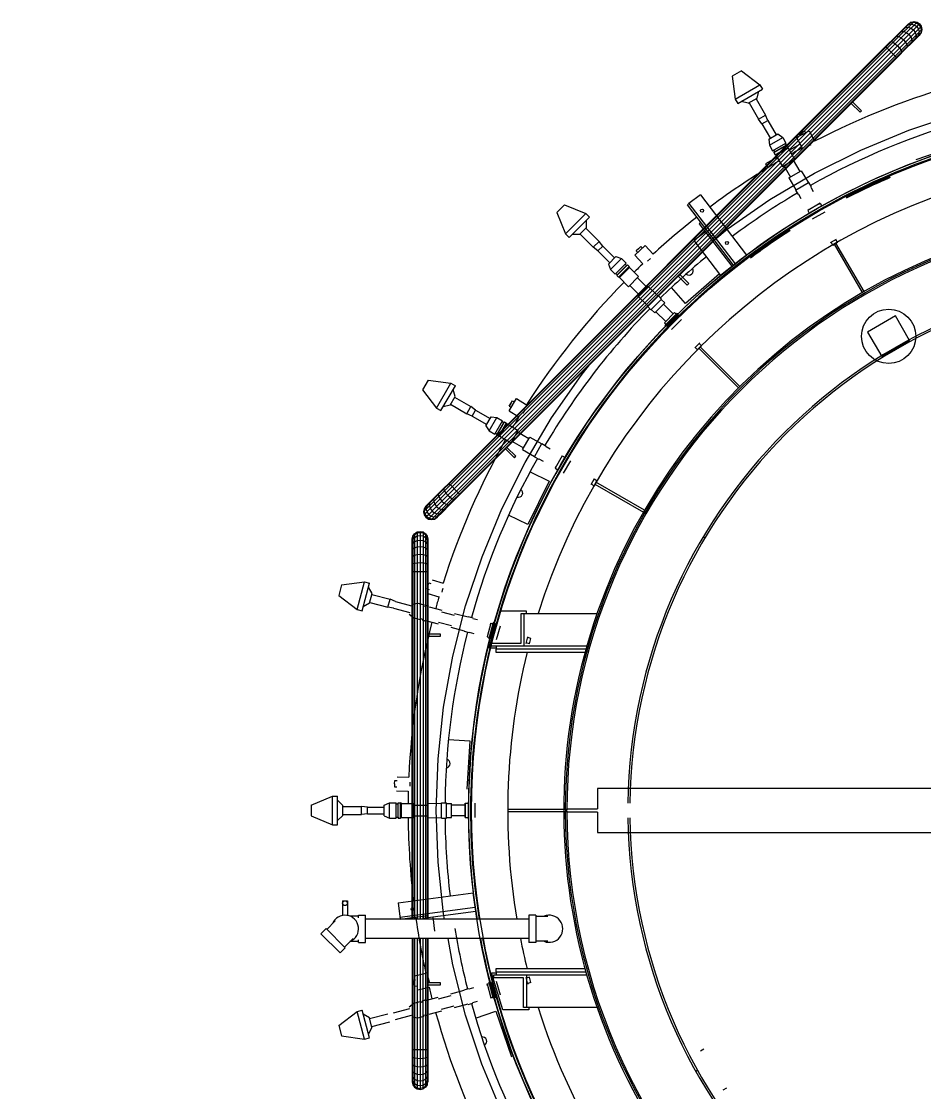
# Model space of a CAD drawing. Header units: metres. Extents: x 0 to 63075, y 0 to 44550.
# Drawn here: x 52209.5 to 52629.6, y 41515.8 to 42014.2 of the extents above; entities that cross this region are included whole.
import ezdxf

# ---------------------------------------------------------------- set-up
doc = ezdxf.new("R2010")
doc.units = ezdxf.units.M
doc.header["$LTSCALE"] = 75
for name, color, linetype in [('GSB', 7, 'Continuous'), ('ML6', 1, 'Continuous'), ('SDM', 7, 'Continuous'), ('SL1', 8, 'Continuous')]:
    doc.layers.add(name, color=color, linetype=linetype)
doc.styles.add('ROMANS', font='ROMANS.SHX')
doc.dimstyles.new('75___1-75', dxfattribs={"dimscale": 75, "dimtxt": 2.5, "dimasz": 2, "dimexe": 1.5, "dimexo": 1, "dimgap": 0.5, "dimtad": 1, "dimdec": 0, "dimzin": 12, "dimtxsty": 'ROMANS', "dimcen": 0, "dimclrd": 256, "dimclre": 256, "dimclrt": 3, "dimazin": 3, "dimtfac": 1, "dimtdec": 0, "dimtmove": 0, "dimatfit": 0, "dimfxl": 1, "dimlwd": -1, "dimlwe": -1, "dimarcsym": 0})

# ---------------------------------------------------------------- blocks, each defined once
blk = doc.blocks.new('A$C6bae614f')
at = {"layer": 'SL1'}
for p, q in [((364583.6, 54589), (364531.2, 54536.6)), ((364592.4, 54590.3), (364553.7, 54551.6)), ((364567.9, 54576), (364556.7, 54564.8)), ((364576.4, 54584.4), (364567.9, 54576)), ((364567.9, 54576), (364574.4, 54579.8)), ((364598.7, 54572.2), (364568.1, 54541.6)), ((364574.4, 54579.8), (364582.5, 54580.5)), ((364581.6, 54589.6), (364576.4, 54584.4)), ((364576.4, 54584.4), (364583.6, 54589)), ((364577.3, 54564.1), (364607.8, 54594.5)), ((364581.6, 54589.6), (364589.3, 54594.7)), ((364583.4, 54591.4), (364581.6, 54589.6)), ((364582.5, 54580.5), (364591.1, 54577.8)), ((364583.4, 54591.4), (364591.3, 54596.7)), ((364591.3, 54596.7), (364583.6, 54589)), ((364583.6, 54589), (364592.4, 54590.3)), ((364589.3, 54594.7), (364598.5, 54596.5)), ((364614.6, 54574.9), (364590.5, 54550.9)), ((364591.1, 54577.8), (364598.7, 54572.2)), ((364591.3, 54596.7), (364600.6, 54598.5)), ((364598.5, 54596.5), (364592.4, 54590.3)), ((364592.4, 54590.3), (364601.4, 54588.1)), ((364598.5, 54596.5), (364600.6, 54598.5)), ((364598.5, 54596.5), (364607.8, 54594.5)), ((364609.2, 54582.7), (364598.7, 54572.2)), ((364598.7, 54572.2), (364604.3, 54564.6)), ((364600.6, 54598.5), (364610, 54596.7)), ((364601.4, 54588.1), (364609.2, 54582.7)), ((364607.8, 54594.5), (364610, 54596.7)), ((364607.8, 54594.5), (364615.7, 54589.2)), ((364617.9, 54591.4), (364609.2, 54582.7)), ((364609.2, 54582.7), (364614.6, 54574.9)), ((364610, 54596.7), (364617.9, 54591.4)), ((364621, 54581.3), (364614.6, 54574.9)), ((364614.6, 54574.9), (364616.8, 54565.9)), ((364615.7, 54589.2), (364621, 54581.3)), ((364616.8, 54565.9), (364622.9, 54572.1)), ((364617.9, 54591.4), (364623.2, 54583.5)), ((364621, 54581.3), (364623.2, 54583.5)), ((364621, 54581.3), (364622.9, 54572.1)), ((364622.9, 54572.1), (364625, 54574.1)), ((364623.2, 54583.5), (364625, 54574.1)), ((364625, 54574.1), (364623.2, 54564.8)), ((364531.2, 54536.6), (363160.5, 53166)), ((364568.1, 54541.6), (363176.5, 53150.1)), ((364590.5, 54550.9), (363183.1, 53143.5)), ((364543.3, 54551.4), (364512.7, 54520.7)), ((364528.4, 54536.4), (364531.2, 54536.6)), ((364531.2, 54536.6), (364536.2, 54534.1)), ((364553.7, 54551.6), (364536.2, 54534.1)), ((364542.6, 54529.3), (364560.9, 54547.6)), ((364556.7, 54564.8), (364543.3, 54551.4)), ((364543.3, 54551.4), (364547.5, 54552.9)), ((364547.5, 54552.9), (364553.7, 54551.6)), ((364553.7, 54551.6), (364560.9, 54547.6)), ((364556.7, 54564.8), (364562.2, 54567.6)), ((364560.9, 54547.6), (364577.3, 54564.1)), ((364560.9, 54547.6), (364568.1, 54541.6)), ((364562.2, 54567.6), (364569.4, 54567.3)), ((364594.1, 54535.7), (364563.1, 54504.7)), ((364568.1, 54541.6), (364574.1, 54534.4)), ((364569.4, 54567.3), (364577.3, 54564.1)), ((364577.3, 54564.1), (364584.8, 54558.3)), ((364593.8, 54542.9), (364578.1, 54527.2)), ((364584.8, 54558.3), (364590.5, 54550.9)), ((364590.5, 54550.9), (364593.8, 54542.9)), ((364610.9, 54549.9), (364591.3, 54530.3)), ((364594.1, 54535.7), (364591.3, 54530.3)), ((364616.8, 54565.9), (364593.8, 54542.9)), ((364593.8, 54542.9), (364594.1, 54535.7)), ((364606.3, 54547.9), (364594.1, 54535.7)), ((364606.3, 54547.9), (364602.4, 54541.5)), ((364604.3, 54564.6), (364606.9, 54556)), ((364615.5, 54557.1), (364606.3, 54547.9)), ((364606.9, 54556), (364606.3, 54547.9)), ((364615.5, 54557.1), (364610.9, 54549.9)), ((364616.1, 54555.1), (364610.9, 54549.9)), ((364615.5, 54557.1), (364616.8, 54565.9)), ((364621.2, 54562.9), (364615.5, 54557.1)), ((364621.2, 54562.9), (364616.1, 54555.1)), ((364616.1, 54555.1), (364617.9, 54556.9)), ((364623.2, 54564.8), (364617.9, 54556.9)), ((364623.2, 54564.8), (364621.2, 54562.9)), ((363159.2, 53167.3), (364512.7, 54520.7)), ((364536.2, 54534.1), (363164.3, 53162.3)), ((364542.6, 54529.3), (363169.9, 53156.7)), ((364560.6, 54509.7), (363188.7, 53137.9)), ((364563.1, 54504.7), (363192.4, 53134.1)), ((364512.7, 54520.7), (364514, 54519.4)), ((364514, 54519.4), (364517.7, 54515.6)), ((364517.7, 54515.6), (364523.3, 54510)), ((364523.3, 54510), (364542.1, 54491.2)), ((364536.2, 54534.1), (364542.6, 54529.3)), ((364542.6, 54529.3), (364549.5, 54523)), ((364577.8, 54516.9), (364547.2, 54486.2)), ((364549.5, 54523), (364555.8, 54516.1)), ((364555.8, 54516.1), (364560.6, 54509.7)), ((364578.1, 54527.2), (364560.6, 54509.7)), ((364560.6, 54509.7), (364563.1, 54504.7)), ((364563.1, 54504.7), (364562.9, 54501.9)), ((364574.1, 54534.4), (364578.1, 54527.2)), ((364591.3, 54530.3), (364577.8, 54516.9)), ((364579.4, 54521), (364577.8, 54516.9)), ((364578.1, 54527.2), (364579.4, 54521)), ((364547.2, 54486.2), (363193.7, 53132.8)), ((364542.1, 54491.2), (364545.8, 54487.5)), ((364545.8, 54487.5), (364547.2, 54486.2)), ((364066.5, 54445.8), (364037.3, 54429)), ((364066.5, 54445.8), (364123.4, 54402.5)), ((364037.3, 54429), (364046.4, 54358)), ((364046.4, 54358), (364123.4, 54402.5)), ((364123.4, 54402.5), (364131.3, 54388.8)), ((364054.3, 54344.3), (364131.3, 54388.8)), ((364114.2, 54360.5), (364120.1, 54382.3)), ((364046.4, 54358), (364054.3, 54344.3)), ((364087.3, 54345), (364065.5, 54350.8)), ((364087.3, 54345), (364114.2, 54360.5)), ((364089.8, 54346.4), (364119, 54295.8)), ((364111.8, 54359.1), (364141, 54308.5)), ((364405.7, 54344.8), (364433.4, 54317.1)), ((364437.9, 54321.6), (364410.2, 54349.2)), ((364119, 54295.8), (364141, 54308.5)), ((364148.1, 54292.1), (364141, 54308.5)), ((364433.4, 54317.1), (364437.9, 54321.6)), ((364584.1, 54261.7), (364736.5, 54312.4)), ((364129.6, 54281.4), (364119, 54295.8)), ((364129.6, 54281.4), (364148.1, 54292.1)), ((364129.6, 54281.4), (364155.6, 54236.4)), ((364148.1, 54292.1), (364174, 54247.1)), ((364150.7, 54233.6), (364179, 54249.9)), ((364152.5, 54215.4), (364193.8, 54239.3)), ((364179, 54249.9), (364193.8, 54239.3)), ((364193.8, 54239.3), (364204, 54221.7)), ((364236.9, 54238.6), (364275.8, 54259.2)), ((364236.9, 54238.6), (364253.8, 54206.7)), ((364244.5, 54250.5), (364253, 54255.1)), ((364253, 54255.1), (364244.5, 54250.5)), ((364244.5, 54250.5), (364247.8, 54244.4)), ((364253, 54255.1), (364261.6, 54259.6)), ((364253, 54255.1), (364261.6, 54259.6)), ((364261.6, 54259.6), (364264.9, 54253.4)), ((364275.8, 54259.2), (364292.7, 54227.4)), ((364435.7, 54200.2), (364584.1, 54261.7)), ((364150.7, 54233.6), (364152.5, 54215.4)), ((364152.5, 54215.4), (364162.6, 54197.8)), ((364162.6, 54197.8), (364204, 54221.7)), ((364166.4, 54192.1), (364207, 54215.5)), ((364168.4, 54194.2), (364204.2, 54214.9)), ((364170, 54185.8), (364210.6, 54209.3)), ((364172.7, 54184.1), (364210.8, 54206.1)), ((364201.2, 54220.1), (364204.2, 54214.9)), ((364204.2, 54214.9), (364207, 54215.5)), ((364207, 54215.5), (364210.6, 54209.3)), ((364210.8, 54206.1), (364210.6, 54209.3)), ((364210.8, 54206.1), (364230.8, 54171.5)), ((364247.4, 54218.8), (364214.5, 54199.7)), ((364280.7, 54216.5), (364269.5, 54210.6)), ((364748.8, 54218.3), (364606.7, 54170.1)), ((364176.4, 54177.7), (364140.4, 54157)), ((364165.4, 54199.4), (364168.4, 54194.2)), ((364168.4, 54194.2), (364166.4, 54192.1)), ((364166.4, 54192.1), (364170, 54185.8)), ((364172.7, 54184.1), (364170, 54185.8)), ((364172.7, 54184.1), (364192.7, 54149.5)), ((364192.7, 54149.5), (364230.8, 54171.5)), ((364292.1, 54128.3), (364435.7, 54200.2)), ((364140.4, 54157), (364147.3, 54145.1)), ((364197.3, 54152.1), (364217.8, 54116.6)), ((364226.2, 54168.8), (364246.7, 54133.3)), ((364154, 54046.4), (364292.1, 54128.3)), ((364213.2, 54114), (364251.3, 54136)), ((364213.2, 54114), (364234.4, 54076.5)), ((364251.3, 54136), (364273.2, 54098.8)), ((364233.5, 54075.9), (364274.1, 54099.4)), ((364233.5, 54075.9), (364241.2, 54062.5)), ((364274.1, 54099.4), (364281.9, 54086)), ((364280.6, 54085.2), (364288.1, 54072.2)), ((363938.7, 54061.2), (363903.4, 54034.1)), ((363938.7, 54061.2), (364081.7, 53874.7)), ((364022.1, 53954.8), (364154, 54046.4)), ((364242.5, 54063.2), (364250, 54050.2)), ((363517.6, 54030.2), (363493.8, 54006.4)), ((363493.8, 54006.4), (363520.9, 53940.2)), ((363517.6, 54030.2), (363583.8, 54003.1)), ((363903.4, 54034.1), (363898.4, 54030.3)), ((364041.5, 53843.7), (363898.4, 54030.3)), ((363903.4, 54034.1), (364046.5, 53847.7)), ((364309.7, 54035.3), (364271.2, 54013.1)), ((364276, 54015.8), (364271.2, 54013.1)), ((364271.2, 54013.1), (364276.2, 54004.3)), ((364271.2, 54013.1), (364276.2, 54004.3)), ((364286.4, 53986.6), (364324.9, 54008.9)), ((364304.9, 54032.5), (364309.7, 54035.3)), ((364309.7, 54035.3), (364314.8, 54026.5)), ((364309.7, 54035.3), (364314.8, 54026.5)), ((363520.9, 53940.2), (363583.8, 54003.1)), ((363532.1, 53929.1), (363595, 53991.9)), ((363583.8, 54003.1), (363595, 53991.9)), ((363585.8, 53960.2), (363585.8, 53982.8)), ((363940.5, 53975.4), (363935.4, 53971.5)), ((363935.4, 53971.5), (364036.5, 53839.8)), ((363520.9, 53940.2), (363532.1, 53929.1)), ((363563.8, 53938.2), (363541.3, 53938.2)), ((363563.8, 53938.2), (363585.8, 53960.2)), ((363565.8, 53940.2), (363607.1, 53898.9)), ((363583.8, 53958.2), (363625.1, 53916.9)), ((363954.6, 53946.6), (363919.3, 53919.5)), ((363989.6, 53928.6), (364022.1, 53954.8)), ((363607.1, 53898.9), (363625.1, 53916.9)), ((363636.2, 53902.8), (363625.1, 53916.9)), ((364002, 53811.8), (363919.3, 53919.5)), ((364342.1, 53913.4), (364360.6, 53924)), ((364348.8, 53905.7), (364343.8, 53914.3)), ((364348.8, 53905.7), (364363.9, 53914.4)), ((364353.4, 53908.7), (364440.2, 53758.5)), ((364363.9, 53914.4), (364358.9, 53923)), ((364445.7, 53761.6), (364358.9, 53911.9)), ((363621.2, 53887.8), (363607.1, 53898.9)), ((363621.2, 53887.8), (363636.2, 53902.8)), ((363621.2, 53887.8), (363657.9, 53851.1)), ((363636.2, 53902.8), (363673, 53866.1)), ((363735.9, 53874.2), (363768.1, 53904.2)), ((363735.9, 53874.2), (363760.5, 53847.8)), ((363740.1, 53887.7), (363754.3, 53900.9)), ((363747.2, 53894.3), (363740.1, 53887.7)), ((363740.1, 53887.7), (363744.9, 53882.6)), ((363747.2, 53894.3), (363754.3, 53900.9)), ((363754.3, 53900.9), (363759, 53895.8)), ((363768.1, 53904.2), (363792.7, 53877.8)), ((364041.4, 53843.8), (364081.7, 53874.7)), ((363653.9, 53847), (363677, 53870.1)), ((363653.9, 53847), (363660.3, 53829.9)), ((363660.3, 53829.9), (363694.1, 53863.7)), ((363674.7, 53815.6), (363708.4, 53849.3)), ((363677, 53870.1), (363694.1, 53863.7)), ((363679.8, 53811), (363713, 53844.2)), ((363681.2, 53813.6), (363710.4, 53842.8)), ((363684.9, 53805.9), (363718.1, 53839.1)), ((363694.1, 53863.7), (363708.4, 53849.3)), ((363706.1, 53847), (363710.4, 53842.8)), ((363710.4, 53842.8), (363713, 53844.2)), ((363713, 53844.2), (363718.1, 53839.1)), ((363719.1, 53836.1), (363718.1, 53839.1)), ((363783.9, 53864.2), (363774.6, 53855.6)), ((363660.3, 53829.9), (363674.7, 53815.6)), ((363677, 53817.9), (363681.2, 53813.6)), ((363681.2, 53813.6), (363679.8, 53811)), ((363679.8, 53811), (363684.9, 53805.9)), ((363688, 53804.9), (363684.9, 53805.9)), ((363688, 53804.9), (363719.1, 53836.1)), ((363688, 53804.9), (363716.2, 53776.7)), ((363716.2, 53776.7), (363747.4, 53807.8)), ((363719.1, 53836.1), (363747.4, 53807.8)), ((363870.4, 53809.5), (363898.1, 53781.8)), ((363902.6, 53786.3), (363874.9, 53814)), ((363998.3, 53816.6), (363893.1, 53724.3)), ((363720, 53780.4), (363749, 53751.4)), ((363743.6, 53804), (363772.6, 53775)), ((363745.2, 53747.7), (363776.3, 53778.8)), ((363776.3, 53778.8), (363807.1, 53748.5)), ((363893.1, 53724.3), (363849.2, 53774.4)), ((363898.1, 53781.8), (363902.6, 53786.3)), ((363745.2, 53747.7), (363775.5, 53716.9)), ((363774.7, 53716.1), (363807.9, 53749.4)), ((363785.6, 53705.2), (363818.8, 53738.4)), ((363807.9, 53749.4), (363818.8, 53738.4)), ((363774.7, 53716.1), (363785.6, 53705.2)), ((363786.7, 53706.2), (363797.3, 53695.6)), ((363797.3, 53695.6), (363828.4, 53726.7)), ((363817.8, 53737.4), (363828.4, 53726.7)), ((363854.9, 53692.7), (363824.7, 53722.9)), ((363831.3, 53669.1), (363801.1, 53699.3)), ((363858.8, 53696.7), (363827.3, 53665.2)), ((363829.6, 53657.2), (363866.8, 53694.4)), ((363870, 53688.6), (363835.4, 53654)), ((363848.9, 53643.6), (363880.4, 53675.1)), ((363854.9, 53692.7), (363858.8, 53696.7)), ((363858.8, 53696.7), (363863.9, 53691.5)), ((363858.8, 53696.7), (363863.9, 53691.5)), ((364543.5, 53685.9), (364456.9, 53635.9)), ((364587.1, 53610.3), (364543.5, 53685.9)), ((363831.3, 53669.1), (363827.3, 53665.2)), ((363827.3, 53665.2), (363832.5, 53660.1)), ((363827.3, 53665.2), (363832.5, 53660.1)), ((364456.9, 53635.9), (364500.5, 53560.3)), ((364587.1, 53610.3), (364500.5, 53560.3)), ((363921.7, 53587.3), (363936.7, 53602.3)), ((363930.1, 53581.5), (363923, 53588.6)), ((363930.1, 53581.5), (363942.5, 53593.9)), ((363933.8, 53585.7), (364056.5, 53463)), ((363942.5, 53593.9), (363935.4, 53601)), ((364061, 53467.5), (363938.3, 53590.2)), ((364565, 53593.6), (364561.8, 53599.1)), ((363569.2, 53502), (363595.4, 53534.4)), ((363095, 53486.7), (363078.2, 53457.6)), ((363095, 53486.7), (363166, 53477.7)), ((363121.5, 53400.7), (363166, 53477.7)), ((363166, 53477.7), (363179.7, 53469.8)), ((363477.6, 53370), (363569.2, 53502)), ((363078.2, 53457.6), (363121.5, 53400.7)), ((363135.2, 53392.8), (363179.7, 53469.8)), ((363179, 53436.8), (363173.2, 53458.5)), ((363163.5, 53409.8), (363141.7, 53404)), ((363163.5, 53409.8), (363179, 53436.8)), ((363164.9, 53412.3), (363215.5, 53383.1)), ((363177.6, 53434.3), (363228.2, 53405.1)), ((363346.2, 53392.5), (363369.6, 53429.8)), ((363346.8, 53406.7), (363352, 53414.9)), ((363351.9, 53414.9), (363346.8, 53406.7)), ((363346.8, 53406.7), (363352.8, 53403)), ((363351.9, 53414.9), (363357.1, 53423.1)), ((363352, 53414.9), (363357.1, 53423.1)), ((363357.1, 53423.1), (363363, 53419.4)), ((363369.6, 53429.8), (363400.1, 53410.7)), ((363121.5, 53400.7), (363135.2, 53392.8)), ((363215.5, 53383.1), (363228.2, 53405.1)), ((363231.9, 53376), (363215.5, 53383.1)), ((363242.6, 53394.4), (363228.2, 53405.1)), ((363231.9, 53376), (363242.6, 53394.4)), ((363231.9, 53376), (363276.9, 53350)), ((363242.6, 53394.4), (363287.5, 53368.4)), ((363274.1, 53345.1), (363290.4, 53373.4)), ((363290.4, 53373.4), (363308.6, 53371.6)), ((363346.2, 53392.5), (363376.8, 53373.4)), ((363391.8, 53390), (363388.5, 53384.6)), ((363395.2, 53395.3), (363391.8, 53390)), ((363274.1, 53345.1), (363284.7, 53330.2)), ((363284.7, 53330.2), (363308.6, 53371.6)), ((363302.3, 53320.1), (363326.2, 53361.4)), ((363308.4, 53317), (363331.9, 53357.6)), ((363308.6, 53371.6), (363326.2, 53361.4)), ((363309.1, 53319.9), (363329.8, 53355.6)), ((363314.7, 53313.4), (363338.1, 53354)), ((363317.9, 53313.2), (363339.9, 53351.3)), ((363324.5, 53358.6), (363329.8, 53355.6)), ((363329.8, 53355.6), (363331.9, 53357.6)), ((363331.9, 53357.6), (363338.1, 53354)), ((363339.9, 53351.3), (363338.1, 53354)), ((363339.9, 53351.3), (363374.5, 53331.3)), ((363395.6, 53231.9), (363477.6, 53370)), ((363284.7, 53330.2), (363302.3, 53320.1)), ((363303.9, 53322.9), (363309.1, 53319.9)), ((363309.1, 53319.9), (363308.4, 53317)), ((363308.4, 53317), (363314.7, 53313.4)), ((363317.9, 53313.2), (363314.7, 53313.4)), ((363317.9, 53313.2), (363352.5, 53293.2)), ((363352.5, 53293.2), (363374.5, 53331.3)), ((363371.9, 53326.7), (363407.4, 53306.2)), ((363388, 53272.7), (363410, 53310.8)), ((363410, 53310.8), (363447.5, 53289.6)), ((363335.1, 53274.2), (363362.8, 53246.6)), ((363367.3, 53251.1), (363339.6, 53278.7)), ((363355.2, 53297.8), (363390.7, 53277.3)), ((363424.6, 53249.9), (363448.1, 53290.6)), ((363448.1, 53290.6), (363461.5, 53282.8)), ((363460.7, 53281.5), (363473.8, 53274)), ((363362.8, 53246.6), (363367.3, 53251.1)), ((363388, 53272.7), (363425.2, 53250.9)), ((363424.6, 53249.9), (363438, 53242.1)), ((363438.7, 53243.4), (363451.8, 53235.9)), ((363510.9, 53252.9), (363488.7, 53214.3)), ((363508.1, 53248), (363510.9, 53252.9)), ((363510.9, 53252.9), (363519.7, 53247.8)), ((363510.9, 53252.9), (363519.7, 53247.8)), ((363323.7, 53088.3), (363395.6, 53231.9)), ((363491.4, 53219.1), (363488.7, 53214.3)), ((363488.7, 53214.3), (363497.4, 53209.3)), ((363488.7, 53214.3), (363497.4, 53209.3)), ((363515.1, 53199.1), (363537.3, 53237.6)), ((363515.1, 53199.1), (363537.3, 53237.6)), ((363411.1, 53203.4), (363470.8, 53174)), ((363600, 53163.5), (363610.6, 53181.9)), ((363609.6, 53160.1), (363618.3, 53175.2)), ((363618.3, 53175.2), (363609.7, 53180.2)), ((363143.5, 53151.6), (363103.9, 53112)), ((363143.3, 53148.8), (363127, 53132.5)), ((363145.8, 53143.8), (363128.3, 53126.3)), ((363143.3, 53148.8), (363160.5, 53166)), ((363143.5, 53151.6), (363143.3, 53148.8)), ((363143.3, 53148.8), (363145.8, 53143.8)), ((363159.2, 53167.3), (363143.5, 53151.6)), ((363145.8, 53143.8), (363164.3, 53162.3)), ((363145.8, 53143.8), (363150.6, 53137.4)), ((363150.6, 53137.4), (363169.9, 53156.7)), ((363156.9, 53130.5), (363176.5, 53150.1)), ((363159.2, 53167.3), (363160.5, 53166)), ((363160.5, 53166), (363164.3, 53162.3)), ((363163.8, 53124.2), (363183.1, 53143.5)), ((363164.3, 53162.3), (363183.1, 53143.5)), ((363183.1, 53143.5), (363188.7, 53137.9)), ((363470.8, 53174), (363404.5, 53039.5)), ((363609.6, 53160.1), (363600.9, 53165.1)), ((363612.1, 53165.1), (363762.3, 53078.3)), ((363765.5, 53083.8), (363615.3, 53170.6)), ((363128.3, 53126.3), (363083.4, 53081.4)), ((363112.3, 53117.8), (363090.9, 53096.4)), ((363103.9, 53112), (363095.5, 53103.6)), ((363103.9, 53112), (363100.1, 53105.6)), ((363102.1, 53088.9), (363132.3, 53119.1)), ((363170.2, 53119.4), (363105.8, 53055)), ((363127, 53132.5), (363112.3, 53117.8)), ((363115.1, 53123.2), (363112.3, 53117.8)), ((363112.3, 53117.8), (363112.6, 53110.6)), ((363112.6, 53110.6), (363115.8, 53102.7)), ((363138.3, 53111.9), (363121.6, 53095.2)), ((363128.5, 53136.6), (363127, 53132.5)), ((363127, 53132.5), (363128.3, 53126.3)), ((363128.3, 53126.3), (363132.3, 53119.1)), ((363163.8, 53124.2), (363129, 53089.4)), ((363132.3, 53119.1), (363150.6, 53137.4)), ((363132.3, 53119.1), (363138.3, 53111.9)), ((363156.9, 53130.5), (363138.3, 53111.9)), ((363138.3, 53111.9), (363145.5, 53105.9)), ((363175.2, 53116.9), (363144.2, 53085.9)), ((363150.6, 53137.4), (363156.9, 53130.5)), ((363156.9, 53130.5), (363163.8, 53124.2)), ((363163, 53102.1), (363178, 53117.1)), ((363163.8, 53124.2), (363170.2, 53119.4)), ((363170.2, 53119.4), (363188.7, 53137.9)), ((363170.2, 53119.4), (363175.2, 53116.9)), ((363175.2, 53116.9), (363192.4, 53134.1)), ((363175.2, 53116.9), (363178, 53117.1)), ((363178, 53117.1), (363193.7, 53132.8)), ((363188.7, 53137.9), (363192.4, 53134.1)), ((363192.4, 53134.1), (363193.7, 53132.8)), ((363083.2, 53088.7), (363081.4, 53079.4)), ((363083.4, 53081.4), (363081.4, 53079.4)), ((363081.4, 53079.4), (363083.2, 53070)), ((363088.5, 53096.6), (363083.2, 53088.7)), ((363085.1, 53090.6), (363083.2, 53088.7)), ((363085.1, 53090.6), (363083.4, 53081.4)), ((363083.4, 53081.4), (363085.4, 53072.2)), ((363090.3, 53098.4), (363085.1, 53090.6)), ((363090.9, 53096.4), (363085.1, 53090.6)), ((363085.4, 53072.2), (363102.1, 53088.9)), ((363090.3, 53098.4), (363088.5, 53096.6)), ((363090.9, 53096.4), (363089.6, 53087.6)), ((363089.6, 53087.6), (363091.8, 53078.6)), ((363095.5, 53103.6), (363090.3, 53098.4)), ((363095.5, 53103.6), (363090.9, 53096.4)), ((363091.8, 53078.6), (363097.2, 53070.8)), ((363121.6, 53095.2), (363097.2, 53070.8)), ((363115.3, 53075.7), (363098.6, 53059)), ((363100.1, 53105.6), (363099.4, 53097.5)), ((363099.4, 53097.5), (363102.1, 53088.9)), ((363102.1, 53088.9), (363107.7, 53081.3)), ((363107.7, 53081.3), (363115.3, 53075.7)), ((363129, 53089.4), (363115.3, 53075.7)), ((363115.3, 53075.7), (363123.8, 53073.1)), ((363115.8, 53102.7), (363121.6, 53095.2)), ((363121.6, 53095.2), (363129, 53089.4)), ((363138.4, 53077.5), (363124.8, 53063.9)), ((363129, 53089.4), (363137, 53086.2)), ((363144.2, 53085.9), (363132, 53073.7)), ((363132, 53073.7), (363138.4, 53077.5)), ((363137, 53086.2), (363144.2, 53085.9)), ((363163, 53102.1), (363138.4, 53077.5)), ((363144.2, 53085.9), (363149.6, 53088.7)), ((363145.5, 53105.9), (363152.7, 53101.9)), ((363152.7, 53101.9), (363158.9, 53100.6)), ((363158.9, 53100.6), (363163, 53102.1)), ((363262.3, 52939.9), (363323.7, 53088.3)), ((363085.4, 53072.2), (363083.2, 53070)), ((363083.2, 53070), (363088.5, 53062.1)), ((363085.4, 53072.2), (363090.7, 53064.3)), ((363090.7, 53064.3), (363088.5, 53062.1)), ((363088.5, 53062.1), (363096.4, 53056.8)), ((363097.2, 53070.8), (363090.7, 53064.3)), ((363090.7, 53064.3), (363098.6, 53059)), ((363098.6, 53059), (363096.4, 53056.8)), ((363096.4, 53056.8), (363105.8, 53055)), ((363097.2, 53070.8), (363105, 53065.4)), ((363098.6, 53059), (363107.8, 53057)), ((363105, 53065.4), (363114, 53063.2)), ((363105.8, 53055), (363115.1, 53056.8)), ((363107.8, 53057), (363117, 53058.8)), ((363114, 53063.2), (363122.7, 53064.5)), ((363122.7, 53064.5), (363115.1, 53056.8)), ((363115.1, 53056.8), (363123, 53062.1)), ((363117, 53058.8), (363124.8, 53063.9)), ((363132, 53073.7), (363122.7, 53064.5)), ((363122.7, 53064.5), (363130, 53069.1)), ((363123, 53062.1), (363124.8, 53063.9)), ((363123.8, 53073.1), (363132, 53073.7)), ((363404.5, 53039.5), (363344.7, 53068.9)), ((363047.8, 53003.4), (363053.1, 53011.3)), ((363047.8, 53000.6), (363053.1, 53008.3)), ((363053.1, 53011.3), (363061.1, 53016.6)), ((363053.1, 53008.3), (363061.1, 53013.5)), ((363053.1, 53011.3), (363053.1, 51817.2)), ((363061.1, 53016.6), (363061, 51817.2)), ((363061.1, 53016.6), (363070.4, 53018.4)), ((363061.1, 53013.5), (363070.4, 53015.3)), ((363070.4, 53018.4), (363079.7, 53016.6)), ((363070.4, 53018.4), (363070.4, 51817.2)), ((363070.4, 53015.3), (363079.7, 53013.5)), ((363079.7, 53016.6), (363087.6, 53011.3)), ((363079.7, 53016.6), (363079.7, 51817.2)), ((363079.7, 53013.5), (363087.6, 53008.3)), ((363087.6, 53011.3), (363092.9, 53003.3)), ((363087.6, 53011.3), (363087.6, 51817.2)), ((363087.6, 53008.3), (363092.9, 53000.6)), ((363046, 52994), (363047.8, 53003.4)), ((363046, 52991.5), (363047.8, 53000.6)), ((363046, 52994), (363046, 52991.5)), ((363046, 52984.1), (363047.8, 52992.5)), ((363046, 51817.2), (363046, 52991.5)), ((363046, 52972.2), (363047.8, 52979.5)), ((363047.8, 53003.4), (363047.8, 51817.2)), ((363047.8, 52992.5), (363053.1, 52999.7)), ((363047.8, 52979.5), (363053.1, 52985.7)), ((363053.1, 52999.7), (363061.1, 53004.4)), ((363053.1, 52985.7), (363061.1, 52989.8)), ((363061.1, 53004.4), (363070.4, 53006.1)), ((363061.1, 52989.8), (363070.4, 52991.3)), ((363070.4, 53006.1), (363079.7, 53004.4)), ((363070.4, 52991.3), (363079.7, 52989.8)), ((363079.7, 53004.4), (363087.6, 52999.7)), ((363079.7, 52989.8), (363087.6, 52985.7)), ((363087.6, 52999.7), (363092.9, 52992.5)), ((363087.6, 52985.7), (363092.9, 52979.5)), ((363092.9, 53003.3), (363092.9, 51817.2)), ((363092.9, 53003.3), (363094.8, 52994)), ((363094.8, 52991.5), (363092.9, 53000.6)), ((363092.9, 52992.5), (363094.8, 52984.1)), ((363092.9, 52979.5), (363094.8, 52972.2)), ((363094.8, 52994), (363094.5, 52992.7)), ((363094.8, 52994), (363094.8, 52991.5)), ((363094.8, 52991.5), (363094.8, 51817.2)), ((363952.8, 52998), (363947.3, 53001.2)), ((363046, 52956.4), (363047.8, 52962.2)), ((363047.8, 52941.5), (363053.1, 52944.9)), ((363047.8, 52962.2), (363053.1, 52967.1)), ((363053.1, 52967.1), (363061.1, 52970.4)), ((363053.1, 52944.9), (363061.1, 52947.2)), ((363061.1, 52970.4), (363070.4, 52971.6)), ((363061.1, 52947.2), (363070.4, 52948)), ((363070.4, 52971.6), (363079.7, 52970.4)), ((363070.4, 52948), (363079.7, 52947.2)), ((363079.7, 52970.4), (363087.6, 52967.1)), ((363079.7, 52947.2), (363087.6, 52944.9)), ((363087.6, 52967.1), (363092.9, 52962.2)), ((363087.6, 52944.9), (363092.9, 52941.5)), ((363092.9, 52962.2), (363094.8, 52956.4)), ((363046, 52937.4), (363047.8, 52941.5)), ((363046, 52916.3), (363047.8, 52918.3)), ((363047.8, 52918.3), (363053.1, 52920.1)), ((363053.1, 52920.1), (363061.1, 52921.3)), ((363061.1, 52921.3), (363070.4, 52921.7)), ((363070.4, 52921.7), (363079.7, 52921.3)), ((363079.7, 52921.3), (363087.6, 52920.1)), ((363087.6, 52920.1), (363092.9, 52918.3)), ((363092.9, 52941.5), (363094.8, 52937.4)), ((363092.9, 52918.3), (363094.8, 52916.3)), ((363211.5, 52787.5), (363262.3, 52939.9)), ((363046, 52894), (363094.8, 52894)), ((362827.5, 52852.4), (362818.8, 52819.9)), ((362827.5, 52852.4), (362898.4, 52862)), ((362875.3, 52776.1), (362898.4, 52862)), ((362890.6, 52772), (362913.6, 52857.9)), ((362898.4, 52862), (362913.6, 52857.9)), ((362921.6, 52825.9), (362910.3, 52845.4)), ((363094.2, 52849.5), (363091.5, 52840.2)), ((363094.2, 52849.5), (363097.1, 52858.7)), ((363097.1, 52858.7), (363103.8, 52856.7)), ((363107.4, 52868.5), (363141.9, 52857.9)), ((362818.8, 52819.9), (362875.3, 52776.1)), ((362913.5, 52795.8), (362921.6, 52825.9)), ((362920.8, 52823.1), (362977.3, 52808)), ((363091.5, 52840.2), (363098.1, 52838.2)), ((363094.5, 52826.4), (363129, 52815.9)), ((363139.2, 52835.7), (363137.4, 52829.7)), ((363141.1, 52841.8), (363139.2, 52835.7)), ((362875.3, 52776.1), (362890.6, 52772)), ((362913.5, 52795.8), (362894, 52784.6)), ((362914.3, 52798.6), (362970.7, 52783.5)), ((362970.7, 52783.5), (362977.3, 52808)), ((362988.4, 52780.8), (362970.7, 52783.5)), ((362993.9, 52801.4), (362977.3, 52808)), ((362988.4, 52780.8), (363038.6, 52767.4)), ((362993.9, 52801.4), (363044.1, 52788)), ((363045.5, 52793.4), (363063.6, 52796.4)), ((363063.6, 52796.4), (363083.2, 52791.2)), ((363082.4, 52788), (363088.2, 52786.5)), ((363088.2, 52786.5), (363089.7, 52789)), ((363089.7, 52789), (363096.7, 52787.1)), ((363099, 52785), (363137.7, 52774.6)), ((363171.8, 52631.9), (363211.5, 52787.5)), ((363037.1, 52761.9), (363051.2, 52750.3)), ((363051.2, 52750.3), (363070.8, 52745.1)), ((363071.7, 52748.2), (363077.5, 52746.6)), ((363077.5, 52746.6), (363077.6, 52743.7)), ((363077.6, 52743.7), (363084.5, 52741.8)), ((363136.3, 52769.5), (363175.9, 52758.9)), ((363177.3, 52764), (363219, 52753.2)), ((363219.3, 52754.3), (363234.2, 52750.3)), ((363233.9, 52748.9), (363248.4, 52745)), ((363284.4, 52656.9), (363319.4, 52771.9)), ((363319.4, 52771.9), (363399.4, 52771.9)), ((363383.9, 52672.4), (363383.9, 52764.5)), ((363383.9, 52764.5), (363618.9, 52764.5)), ((363393.4, 52662.9), (363393.4, 52764.5)), ((363399.4, 52771.9), (363399.4, 52764.5)), ((363087.7, 52742.5), (363084.5, 52741.8)), ((363087.7, 52742.5), (363126.3, 52732.1)), ((363127.7, 52737.3), (363167.3, 52726.6)), ((363165.9, 52721.5), (363207.4, 52710)), ((363289.7, 52734.1), (363278.2, 52691.2)), ((363297.8, 52736.1), (363284.2, 52685.4)), ((363288.3, 52728.8), (363289.7, 52734.1)), ((363289.7, 52734.1), (363296.7, 52732.3)), ((363289.7, 52734.1), (363296.7, 52732.3)), ((363303.5, 52732.7), (363290.8, 52685.5)), ((363307.7, 52683.3), (363319.2, 52726.2)), ((363307.7, 52683.3), (363319.2, 52726.2)), ((363133.9, 52700.4), (363094.8, 52700.4)), ((363094.8, 52694), (363133.9, 52694)), ((363133.9, 52694), (363133.9, 52700.4)), ((363207.1, 52708.9), (363222.1, 52704.9)), ((363222.5, 52706.4), (363237, 52702.5)), ((363279.7, 52696.5), (363278.2, 52691.2)), ((363278.2, 52691.2), (363285.2, 52689.3)), ((363278.2, 52691.2), (363285.2, 52689.3)), ((363398.9, 52670.8), (363404.4, 52691.4)), ((363403.9, 52689.6), (363404.4, 52691.4)), ((363413.6, 52687), (363403.9, 52689.6)), ((363409.1, 52670.1), (363413.6, 52687)), ((363307.7, 52656.9), (363284.4, 52656.9)), ((363291.8, 52662.9), (363291.8, 52672.4)), ((363291.8, 52672.4), (363383.9, 52672.4)), ((363586.7, 52662.9), (363291.8, 52662.9)), ((363305.4, 52653.3), (363305.4, 52643.8)), ((363584, 52653.3), (363305.4, 52653.3)), ((363305.4, 52643.8), (363581.3, 52643.8)), ((363307.7, 52653.3), (363307.7, 52662.9)), ((363409.1, 52670.1), (363399.4, 52672.7)), ((363143.3, 52473.8), (363171.8, 52631.9)), ((363126.1, 52314.1), (363143.3, 52473.8)), ((363158.5, 52373.7), (363224.9, 52369.4)), ((363224.9, 52369.4), (363215.1, 52219.7)), ((363120.4, 52153.6), (363126.1, 52314.1)), ((362991.7, 52236.7), (362992.1, 52246.3)), ((362992.1, 52246.3), (362999, 52246.1)), ((362999.5, 52258.4), (363035.5, 52257.2)), ((362991.7, 52236.7), (362991.4, 52227)), ((362991.4, 52227), (362998.4, 52226.8)), ((362997.9, 52214.4), (363034, 52213.2)), ((363038.7, 52235), (363038.5, 52228.7)), ((363038.9, 52241.3), (363038.7, 52235)), ((363620.4, 52221.8), (363620.4, 52158.3)), ((365078.2, 52221.8), (363620.4, 52221.8)), ((362733.3, 52170.4), (362799.2, 52198.1)), ((362799.2, 52109.2), (362799.2, 52198.1)), ((362799.2, 52198.1), (362815, 52198.1)), ((362815, 52109.2), (362815, 52198.1)), ((362831, 52169.2), (362815, 52185.1)), ((362733.3, 52170.4), (362733.3, 52136.8)), ((362831, 52138.1), (362831, 52169.2)), ((362831, 52166.3), (362889.4, 52166.3)), ((362889.4, 52140.9), (362889.4, 52166.3)), ((362907.2, 52164.3), (362889.4, 52166.3)), ((362907.2, 52143), (362907.2, 52164.3)), ((362907.2, 52164.3), (362959.1, 52164.3)), ((362959.1, 52169.9), (362975.8, 52177.5)), ((362959.1, 52137.3), (362959.1, 52169.9)), ((362975.8, 52129.7), (362975.8, 52177.5)), ((362975.8, 52177.5), (362996.1, 52177.5)), ((362996.1, 52129.7), (362996.1, 52177.5)), ((362996.1, 52174.2), (363002.1, 52174.3)), ((363002.1, 52174.3), (363003, 52177.1)), ((363002.1, 52133), (363002.1, 52174.3)), ((363003, 52130.1), (363003, 52177.1)), ((363003, 52177.1), (363010.2, 52177.1)), ((363010.2, 52130.1), (363010.2, 52177.1)), ((363013, 52175.6), (363010.2, 52177.1)), ((363013, 52131.6), (363013, 52175.6)), ((363013, 52175.6), (363053, 52175.6)), ((363053, 52131.6), (363053, 52175.6)), ((363053, 52170.3), (363094, 52170.3)), ((363094, 52175.6), (363137.1, 52176)), ((363094, 52131.6), (363094, 52175.6)), ((363126.1, 51993.1), (363120.4, 52153.6)), ((363137.1, 52130.1), (363137.1, 52177.1)), ((363137.1, 52177.1), (363152.6, 52177.1)), ((363152.6, 52130.1), (363152.6, 52177.1)), ((363152.6, 52175.6), (363167.7, 52175.6)), ((363167.7, 52131.6), (363167.7, 52175.6)), ((363210.4, 52170.3), (363167.7, 52170.3)), ((363210.4, 52131.4), (363210.4, 52175.9)), ((363210.4, 52175.9), (363210.4, 52131.4)), ((363210.4, 52170.3), (363210.4, 52175.9)), ((363210.4, 52175.9), (363220.5, 52175.9)), ((363240.9, 52131.4), (363240.9, 52175.9)), ((363515.4, 52156.8), (363341.9, 52156.8)), ((363341.9, 52150.4), (363515.4, 52150.4)), ((363520.4, 52156), (363525.1, 52156)), ((363525.1, 52151.2), (363520.4, 52151.2)), ((363525.1, 52158.4), (363620.4, 52158.3)), ((363525.1, 52148.8), (363525.1, 52158.4)), ((363620.4, 52148.8), (363525.1, 52148.8)), ((363620.4, 52148.8), (363620.4, 52085.3)), ((362733.3, 52136.8), (362799.2, 52109.2)), ((362831, 52138.1), (362815, 52122.1)), ((362831, 52140.9), (362889.4, 52140.9)), ((362907.2, 52143), (362889.4, 52140.9)), ((362907.2, 52143), (362959.1, 52143)), ((362959.1, 52137.3), (362975.8, 52129.7)), ((362975.8, 52129.7), (362996.1, 52129.7)), ((362996.1, 52133), (363002.1, 52133)), ((363002.1, 52133), (363003, 52130.1)), ((363003, 52130.1), (363010.2, 52130.1)), ((363013, 52131.6), (363010.2, 52130.1)), ((363013, 52131.6), (363053, 52131.6)), ((363053, 52136.9), (363094, 52136.9)), ((363094, 52131.6), (363137.1, 52131.3)), ((363137.1, 52130.1), (363152.6, 52130.1)), ((363152.6, 52131.6), (363167.7, 52131.6)), ((363210.4, 52136.9), (363167.7, 52136.9)), ((363210.4, 52136.9), (363210.4, 52131.4)), ((363210.4, 52131.4), (363220.5, 52131.4)), ((363210.4, 52131.4), (363220.5, 52131.4)), ((362799.2, 52109.2), (362815, 52109.2)), ((363620.4, 52085.3), (365078.2, 52085.3)), ((363143.3, 51833.4), (363126.1, 51993.1)), ((363002.4, 51867.5), (363235.4, 51898.2)), ((363242.1, 51847.8), (363235.4, 51898.2)), ((362830.5, 51874), (362845.5, 51874)), ((362830.5, 51874), (362830.5, 51828.4)), ((362845.5, 51874), (362845.5, 51828.4)), ((363002.4, 51867.5), (363009.1, 51817.1)), ((363008.2, 51823.4), (363241.2, 51854.1)), ((362879.3, 51825.9), (362854, 51825.9)), ((362879.3, 51821.1), (362879.3, 51829.1)), ((362879.3, 51829.1), (362901.5, 51829.1)), ((362901.5, 51745), (362901.5, 51829.1)), ((363406.9, 51817.2), (362901.5, 51817.2)), ((363009.1, 51817.1), (363092.4, 51828.1)), ((363077.7, 51826.2), (363078.5, 51819.9)), ((363078.5, 51819.9), (363243.1, 51841.5)), ((363109.6, 51824), (363115.4, 51779.9)), ((363146.2, 51817.2), (363143.3, 51833.4)), ((363406.9, 51829.1), (363406.9, 51745)), ((363429.1, 51829.1), (363406.9, 51829.1)), ((363429.1, 51829.1), (363429.1, 51745)), ((363429.1, 51825.9), (363466.3, 51825.9)), ((362779.1, 51787.6), (362763.4, 51771.9)), ((362779.1, 51787.6), (362838.5, 51728.1)), ((362781.3, 51785.3), (362807.7, 51811.7)), ((362763.4, 51771.9), (362822.8, 51712.4)), ((362862.7, 51756.7), (362836.3, 51730.4)), ((362854.1, 51748.2), (362879.3, 51748.2)), ((362879.3, 51745), (362879.3, 51753)), ((363406.9, 51756.9), (362901.5, 51756.9)), ((363046, 51756.9), (363045.9, 51313.2)), ((363047.8, 51756.9), (363047.8, 51303.9)), ((363053.1, 51756.9), (363053.1, 51296)), ((363061, 51756.9), (363061, 51290.7)), ((363070.4, 51756.9), (363070.3, 51288.8)), ((363079.7, 51290.7), (363079.7, 51756.9)), ((363087.6, 51756.9), (363087.6, 51298.9)), ((363092.9, 51756.9), (363092.9, 51303.9)), ((363094.8, 51756.9), (363094.7, 51323.1)), ((363171.8, 51675.3), (363157.1, 51756.9)), ((363466.3, 51748.2), (363429.1, 51748.2)), ((362838.5, 51728.1), (362822.8, 51712.4)), ((362879.3, 51745), (362901.5, 51745)), ((363429.1, 51745), (363406.9, 51745)), ((363053.1, 51641.2), (363088.3, 51649.3)), ((363211.5, 51519.7), (363171.8, 51675.3)), ((363292.1, 51650.7), (363307.7, 51650.7)), ((363327.1, 51535.7), (363292.1, 51650.7)), ((363581.3, 51663.4), (363305.4, 51663.4)), ((363305.4, 51663.4), (363305.4, 51653.9)), ((363305.4, 51653.9), (363583.9, 51653.9)), ((363307.7, 51644.3), (363307.7, 51653.9)), ((363049.1, 51627.6), (363055.9, 51629.2)), ((363051.2, 51618.2), (363049.1, 51627.6)), ((363051.2, 51618.2), (363053.4, 51608.8)), ((363133.8, 51619.6), (363094.7, 51619.6)), ((363095.6, 51634.9), (363098.5, 51622.6)), ((363133.8, 51613.2), (363133.8, 51619.6)), ((363278.2, 51616), (363285.2, 51617.9)), ((363278.2, 51616), (363285.2, 51617.9)), ((363278.2, 51616), (363289.7, 51573.1)), ((363279.6, 51610.7), (363278.2, 51616)), ((363297.8, 51571.1), (363284.2, 51621.8)), ((363290.8, 51621.7), (363303.4, 51574.5)), ((363299.1, 51634.8), (363299.1, 51644.3)), ((363299.1, 51644.3), (363586.6, 51644.3)), ((363391.2, 51634.8), (363299.1, 51634.8)), ((363319.2, 51581), (363307.7, 51623.9)), ((363319.2, 51581), (363307.7, 51623.9)), ((363391.2, 51542.7), (363391.2, 51634.8)), ((363404.4, 51615.8), (363398.9, 51636.4)), ((363409, 51637.1), (363399.4, 51634.5)), ((363400.7, 51542.7), (363400.7, 51644.3)), ((363413.5, 51620.2), (363403.9, 51617.6)), ((363403.9, 51617.6), (363404.4, 51615.8)), ((363413.5, 51620.2), (363409, 51637.1)), ((363053.4, 51608.8), (363060.2, 51610.4)), ((363063, 51598.3), (363098.1, 51606.5)), ((363094.7, 51613.2), (363133.8, 51613.2)), ((363165.9, 51585.7), (363207.4, 51597.2)), ((363207.1, 51598.3), (363222, 51602.3)), ((363222.4, 51600.8), (363237, 51604.8)), ((363037.1, 51545.3), (363051.2, 51556.9)), ((363051.2, 51556.9), (363070.8, 51562.2)), ((363071.6, 51559), (363077.4, 51560.6)), ((363077.4, 51560.6), (363077.5, 51563.5)), ((363077.5, 51563.5), (363084.5, 51565.4)), ((363087.6, 51564.7), (363084.5, 51565.4)), ((363087.6, 51564.7), (363126.2, 51575.1)), ((363127.6, 51570), (363167.2, 51580.6)), ((363136.3, 51537.7), (363175.9, 51548.3)), ((363177.2, 51543.2), (363219, 51554)), ((363219.3, 51552.9), (363234.2, 51556.9)), ((363233.8, 51558.4), (363248.4, 51562.3)), ((363288.3, 51578.4), (363289.7, 51573.1)), ((363289.7, 51573.1), (363296.7, 51574.9)), ((363289.7, 51573.1), (363296.7, 51574.9)), ((362818.8, 51487.3), (362875.3, 51531.1)), ((362875.3, 51531.1), (362890.6, 51535.2)), ((362898.3, 51445.2), (362875.3, 51531.1)), ((362913.6, 51449.3), (362890.6, 51535.2)), ((362913.5, 51511.4), (362893.9, 51522.7)), ((362914.2, 51508.6), (362970.6, 51523.8)), ((362988.3, 51526.4), (363038.5, 51539.8)), ((362993.9, 51505.8), (363044, 51519.2)), ((363063.5, 51510.8), (363083.2, 51516)), ((363082.3, 51519.2), (363088.1, 51520.7)), ((363088.1, 51520.7), (363089.7, 51518.2)), ((363089.7, 51518.2), (363096.6, 51520.1)), ((363099, 51522.2), (363137.6, 51532.6)), ((363262.2, 51367.3), (363211.5, 51519.7)), ((363242.6, 51510.5), (363305.6, 51531.9)), ((363305.6, 51531.9), (363353.8, 51389.9)), ((363407.1, 51535.7), (363327.1, 51535.7)), ((363618.8, 51542.7), (363391.2, 51542.7)), ((363407.1, 51542.7), (363407.1, 51535.7)), ((362818.8, 51487.3), (362827.5, 51454.9)), ((362921.5, 51481.4), (362910.2, 51461.8)), ((362921.5, 51481.4), (362913.5, 51511.4)), ((362920.8, 51484.1), (362977.2, 51499.2)), ((363045.5, 51513.8), (363063.5, 51510.8)), ((362827.5, 51454.9), (362898.3, 51445.2)), ((362898.3, 51445.2), (362913.6, 51449.3)), ((363045.9, 51413.2), (363094.7, 51413.2)), ((363045.9, 51391), (363047.8, 51388.9)), ((363047.8, 51388.9), (363053.1, 51387.1)), ((363053.1, 51387.1), (363061, 51385.9)), ((363061, 51385.9), (363070.3, 51385.5)), ((363070.3, 51385.5), (363079.7, 51385.9)), ((363079.7, 51385.9), (363087.6, 51387.1)), ((363087.6, 51387.1), (363092.9, 51388.9)), ((363092.9, 51388.9), (363094.7, 51391)), ((363949.7, 51414.2), (363938.7, 51407.9)), ((363045.9, 51369.8), (363047.8, 51365.8)), ((363045.9, 51350.9), (363047.8, 51345)), ((363047.8, 51365.8), (363053.1, 51362.3)), ((363053.1, 51362.3), (363061, 51360)), ((363061, 51360), (363070.3, 51359.2)), ((363070.3, 51359.2), (363079.7, 51360)), ((363079.7, 51360), (363087.6, 51362.3)), ((363087.6, 51362.3), (363092.9, 51365.8)), ((363092.9, 51365.8), (363094.7, 51369.8)), ((363092.9, 51345), (363094.7, 51350.9)), ((363323.7, 51218.9), (363262.2, 51367.3)), ((363045.9, 51335), (363047.8, 51327.7)), ((363045.9, 51323.1), (363047.8, 51314.7)), ((363045.9, 51315.7), (363047.8, 51306.6)), ((363047.8, 51345), (363053.1, 51340.1)), ((363047.8, 51327.7), (363053.1, 51321.5)), ((363053.1, 51340.1), (363061, 51336.8)), ((363053.1, 51321.5), (363061, 51317.4)), ((363061, 51336.8), (363070.3, 51335.6)), ((363061, 51317.4), (363070.3, 51315.9)), ((363070.3, 51335.6), (363079.7, 51336.8)), ((363070.3, 51315.9), (363079.7, 51317.4)), ((363079.7, 51336.8), (363087.6, 51340.1)), ((363079.7, 51317.4), (363087.6, 51321.5)), ((363087.6, 51340.1), (363092.9, 51345)), ((363087.6, 51321.5), (363092.9, 51327.7)), ((363092.9, 51322.5), (363090.9, 51325.5)), ((363092.9, 51324.8), (363091.8, 51326.4)), ((363092.9, 51327.7), (363094.7, 51335)), ((363092.9, 51314.7), (363094.7, 51323.1)), ((363092.9, 51306.6), (363094.7, 51315.7)), ((363094.7, 51323.1), (363094.7, 51315.7)), ((363094.7, 51315.7), (363094.7, 51313.2)), ((363930.3, 51348.1), (363924.8, 51345)), ((363045.9, 51313.2), (363047.8, 51303.9)), ((363047.8, 51314.7), (363053.1, 51307.6)), ((363047.8, 51306.6), (363053.1, 51298.9)), ((363047.8, 51303.9), (363053.1, 51296)), ((363053.1, 51307.6), (363061, 51302.8)), ((363053.1, 51298.9), (363061, 51293.7)), ((363053.1, 51296), (363061, 51290.7)), ((363061, 51302.8), (363070.3, 51301.1)), ((363061, 51293.7), (363070.3, 51291.9)), ((363061, 51290.7), (363070.3, 51288.8)), ((363070.3, 51301.1), (363079.7, 51302.8)), ((363079.7, 51293.7), (363070.3, 51291.9)), ((363070.3, 51288.8), (363079.7, 51290.7)), ((363079.7, 51302.8), (363087.6, 51307.6)), ((363079.7, 51293.7), (363087.6, 51298.9)), ((363087.6, 51296), (363079.7, 51290.7)), ((363092.9, 51314.7), (363087.6, 51307.6)), ((363087.6, 51298.9), (363092.9, 51306.6)), ((363092.9, 51303.9), (363087.6, 51296)), ((363092.9, 51303.9), (363094.7, 51313.2)), ((364019.7, 51293), (364008.7, 51286.6))]:
    blk.add_line(p, q, dxfattribs=at)
for centre, radius in [((365370.4, 52153.5), 2150), ((365370.4, 52153.5), 2140.5), ((363944, 54012.5), 4.76), ((364020.9, 53912.3), 4.76), ((364522.1, 53622.9), 84.1), ((362838, 51866.5), 7.5), ((363047.2, 51847.8), 4.76)]:
    blk.add_circle(centre, radius, dxfattribs=at)
for centre, radius, start, end in [((365370.4, 52153.5), 2337.1, 105.5375, 117.4588), ((365370.4, 52153.5), 2150, 1.1828, 189), ((365370.4, 52153.5), 2222.8, 105.6037, 119.3925), ((365370.4, 52153.5), 2143.5, 106.3021, 165.1114), ((365370.4, 52153.5), 2337.1, 118.5375, 119.4588), ((365370.4, 52153.5), 2337.1, 120.5375, 126.8754), ((365370.4, 52153.5), 2028.5, 107.2423, 162.472), ((365370.4, 52153.5), 2222.8, 120.6037, 126.8434), ((365370.4, 52153.5), 1855, 313.8991, 229.5193), ((365370.4, 52153.5), 1850, 90.0718, 179.9244), ((365370.4, 52153.5), 1845.2, 90.072, 179.9242), ((365370.4, 52153.5), 2337.1, 128.1208, 132.4588), ((365370.4, 52153.5), 2337.1, 133.5375, 134.4588), ((365370.4, 52153.5), 2222.8, 129.4626, 134.3925), ((365370.4, 52153.5), 1656.3, 90.7765, 179.2198), ((363903.4, 53826.4), 13.5, 230.5868, 31.9095), ((365370.4, 52153.5), 2337.1, 135.5375, 147.4588), ((365370.4, 52153.5), 1650, 90.7795, 179.2168), ((365370.4, 52153.5), 2222.8, 135.6037, 149.3925), ((365370.4, 52153.5), 2337.1, 148.5375, 149.4588), ((365370.4, 52153.5), 2337.1, 150.5375, 162.4588), ((365370.4, 52153.5), 2222.8, 150.6037, 164.3925), ((363374.9, 53137.7), 13.5, 253.0868, 54.4094), ((365370.4, 52153.5), 2337.1, 163.5375, 164.4588), ((365370.4, 52153.5), 2337.1, 165.5375, 177.4588), ((365370.4, 52153.5), 2222.8, 165.6037, 179.3925), ((365370.4, 52153.5), 2143.5, 166.4192, 189.0275), ((365370.4, 52153.5), 2028.5, 166.0134, 189.5441), ((363150.1, 52299.1), 13.5, 275.5864, 76.9098), ((365370.4, 52153.5), 2337.1, 178.5375, 179.4588), ((365370.4, 52153.5), 1850, 180.0718, 229.7012), ((365370.4, 52153.5), 1845.2, 180.072, 229.8758), ((365370.4, 52153.5), 2337.1, 180.5375, 186.8754), ((365370.4, 52153.5), 2222.8, 180.6037, 186.8434), ((365370.4, 52153.5), 1656.3, 180.7765, 269.2198), ((365370.4, 52153.5), 1650, 180.7795, 269.2168), ((362838, 51787), 42, 292.5869, 157.4094), ((365370.4, 52153.5), 2337.1, 188.1208, 192.4588), ((363470.4, 51787), 42, 247.5869, 112.4093), ((365370.4, 52153.5), 2222.8, 189.4626, 194.3925), ((365370.4, 52153.5), 2150, 190.6316, 221.0148), ((365370.4, 52153.5), 2143.5, 190.6642, 221.1661), ((365370.4, 52153.5), 2028.5, 191.2766, 193.9828), ((365370.4, 52153.5), 2337.1, 193.5374, 194.4588), ((365370.4, 52153.5), 2222.8, 195.6037, 209.3925), ((365370.4, 52153.5), 2337.1, 195.5374, 207.4588), ((365370.4, 52153.5), 2028.5, 197.5242, 224.0722), ((363263.4, 51438.4), 13.5, 298.0856, 99.4106)]:
    blk.add_arc(centre, radius, start, end, dxfattribs=at)
for centre, start_param, end_param in [((365154.1, 52528.2), 1.434965, 1.516624), ((365155.3, 52526.1), 1.434965, 1.516624), ((365154.1, 52528.2), 1.624969, 1.706628), ((365155.3, 52526.1), 1.624969, 1.706628)]:
    blk.add_ellipse(centre, major_axis=(1598.9, 923), ratio=0.92388, start_param=start_param, end_param=end_param, dxfattribs=at)
for points, weights in [([(363829.6, 53657.2), (363836.1, 53663.8), (363842.2, 53670), (363848.1, 53675.9), (363854, 53681.8), (363860.2, 53687.9), (363866.8, 53694.4)], [0.0412072250463, 0.0444714833939, 0.0477357417414, 0.0510000000889, 0.0477357417563, 0.0444714834237, 0.0412072250912]), ([(363284.2, 52685.4), (363286.5, 52694.3), (363288.7, 52702.7), (363290.9, 52710.8), (363293.1, 52718.9), (363295.4, 52727.3), (363297.8, 52736.1)], [0.0412072239501, 0.044471482663, 0.0477357413759, 0.0510000000888, 0.0477357401451, 0.0444714802015, 0.0412072202578]), ([(363297.8, 51571.1), (363295.3, 51579.9), (363293, 51588.3), (363290.9, 51596.4), (363288.7, 51604.5), (363286.5, 51612.9), (363284.2, 51621.8)], [0.0412072201994, 0.0444714801383, 0.0477357400771, 0.051000000016, 0.0477357412859, 0.0444714825558, 0.0412072238257])]:
    blk.add_rational_spline(points, weights, degree=3, knots=[0, 0, 0, 0, 0.5, 0.5, 0.5, 1, 1, 1, 1], dxfattribs=at)
for points, weights in [([(363866.8, 53694.4), (363867.9, 53692.4), (363869, 53690.5), (363870, 53688.6)], [0.000223063717265, 0.000224151353395, 0.000225238989524, 0.000226326625654]), ([(363835.4, 53654), (363833.5, 53655), (363831.6, 53656.1), (363829.6, 53657.2)], [0.000226326625707, 0.000225238989485, 0.000224151353263, 0.000223063717041]), ([(363297.8, 52736.1), (363299.8, 52735), (363301.7, 52733.8), (363303.5, 52732.7)], [0.000223063718149, 0.000224151353906, 0.000225238989662, 0.000226326625418]), ([(363290.8, 52685.5), (363288.7, 52685.5), (363286.5, 52685.4), (363284.2, 52685.4)], [0.000226326629273, 0.000225238990306, 0.000224151351339, 0.000223063712372]), ([(363284.2, 51621.8), (363286.5, 51621.8), (363288.7, 51621.7), (363290.8, 51621.7)], [0.000223063712088, 0.000224151351212, 0.000225238990335, 0.000226326629459]), ([(363303.4, 51574.5), (363301.6, 51573.4), (363299.7, 51572.2), (363297.8, 51571.1)], [0.000226326625418, 0.000225238989662, 0.000224151353906, 0.00022306371815])]:
    blk.add_rational_spline(points, weights, degree=3, dxfattribs=at)
blk = doc.blocks.new('zw$15D4')
at = {"layer": 'ML6', "xscale": 0.2502808837766805, "yscale": 0.2502808837766805, "zscale": 0.2502808837766805}
blk.add_blockref('A$C6bae614f', (-85544.74, -3177.34), dxfattribs=at)

msp = doc.modelspace()

# ---------------------------------------------------------------- block references
at = {"layer": 'GSB', "xscale": 0.6000000000000068, "yscale": 0.6000000000000068, "zscale": 0.6000000000000068}
msp.add_blockref('zw$15D4', (49200, 35721.63), dxfattribs=at)

# ---------------------------------------------------------------- leaders
at = {"layer": 'SDM'}
msp.add_leader([(51608.33, 37812.06), (59453.13, 42438.72), (62243.43, 42438.72)], dimstyle='75___1-75', override={"dimtad": 0}, dxfattribs=at)

doc.saveas('drawing.dxf')
